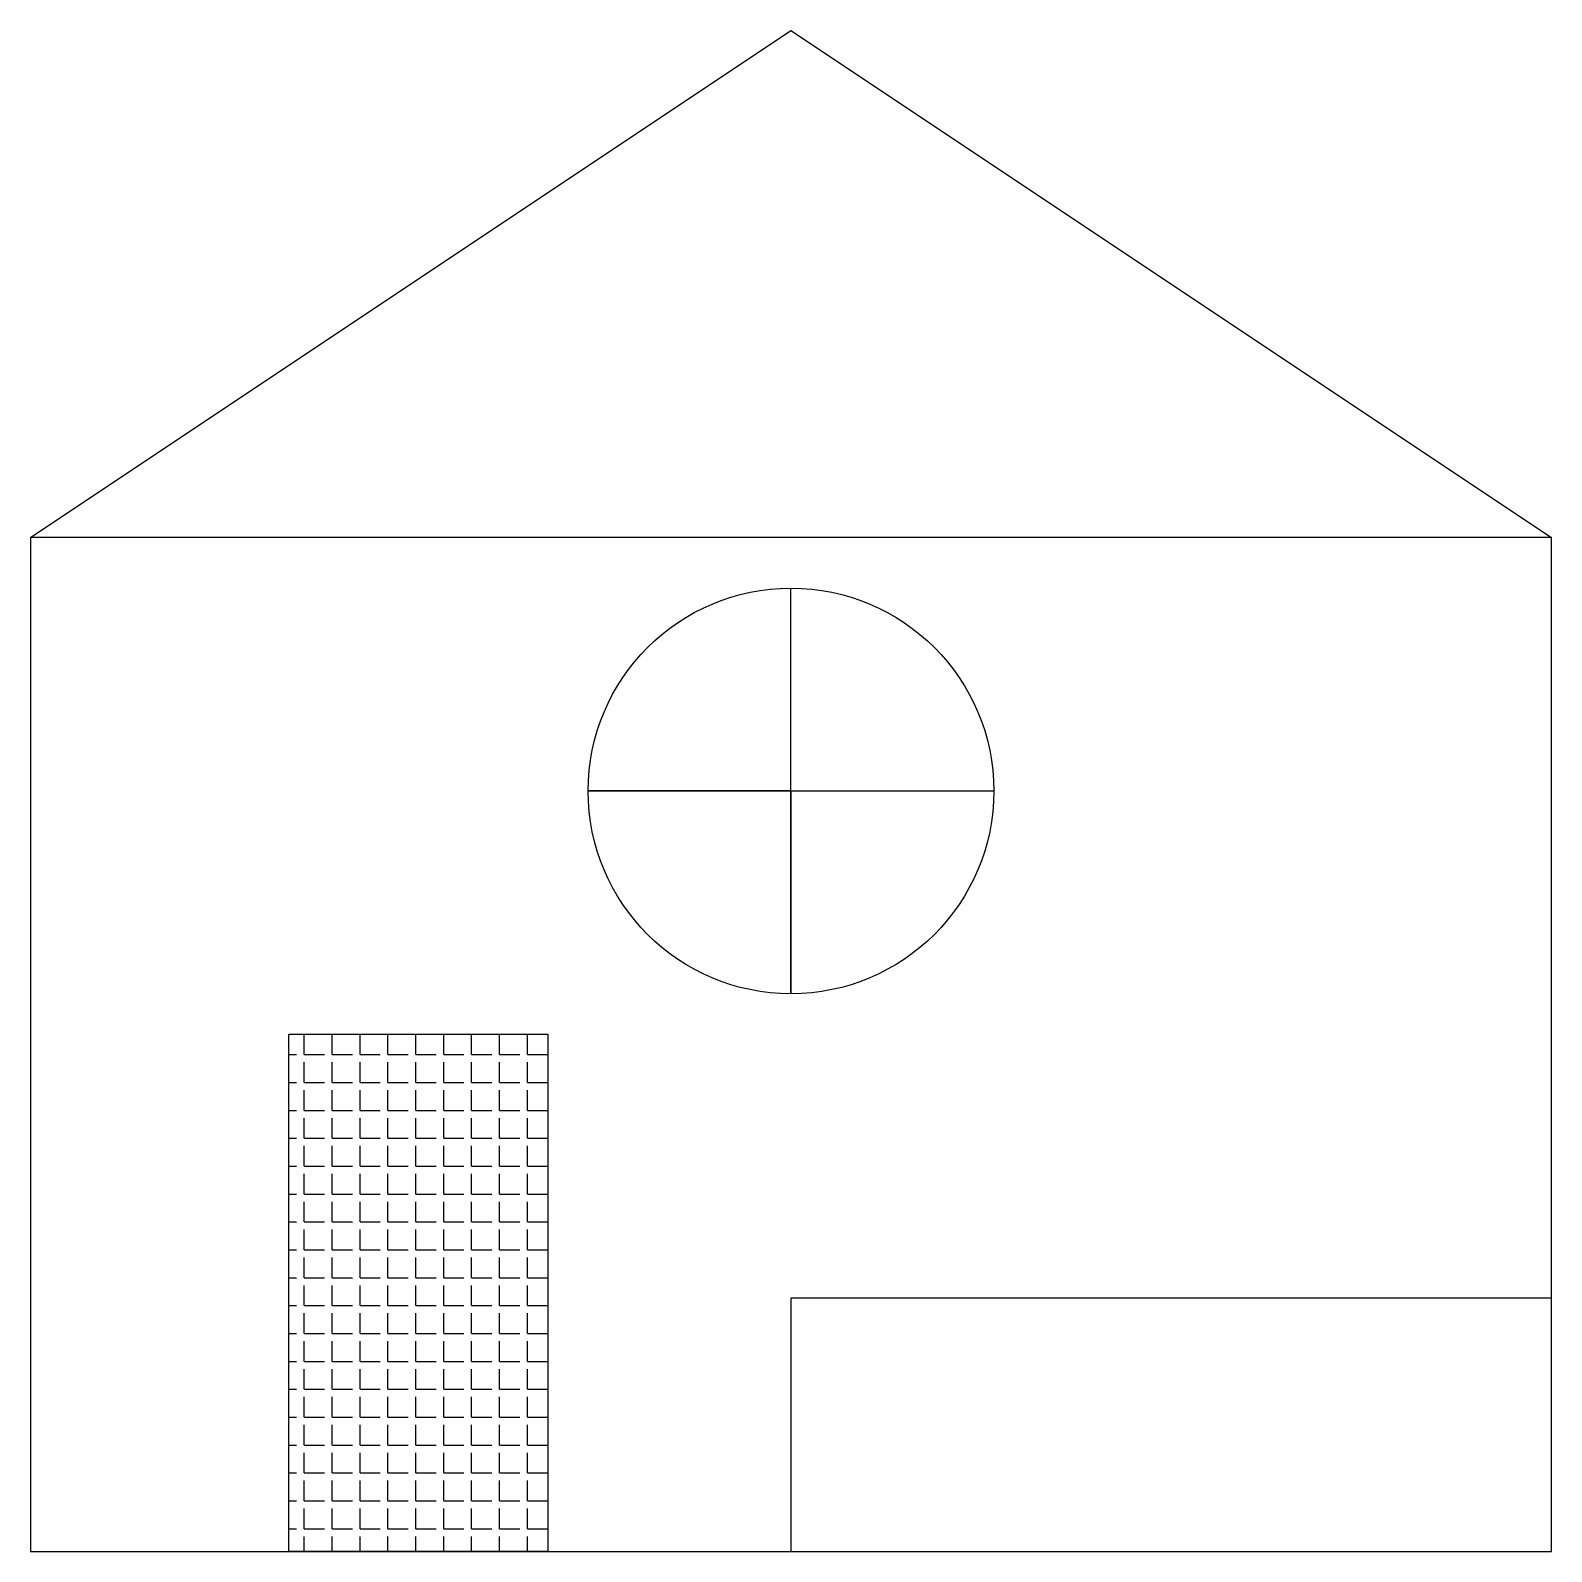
# Model space of a CAD drawing. Header units: inches. Extents: x 5 to 30.1, y -1.8 to 23.4.
import ezdxf

# ---------------------------------------------------------------- set-up
doc = ezdxf.new("R2010")
doc.units = ezdxf.units.IN
doc.header["$MEASUREMENT"] = 0

msp = doc.modelspace()

# ---------------------------------------------------------------- hatches: boundary and pattern name
h = msp.add_hatch()
h.set_pattern_fill('ANGLE', color=256, scale=1.676575)
h.set_pattern_definition([(0, (-3.38287, -10.1486), (0, 0.461058), [0.335315, -0.125743]), (90, (-3.38287, -10.1486), (-0.461058, 0), [0.335315, -0.125743])])
h.paths.add_polyline_path([(9.272, -1.766), (13.552, -1.766), (13.552, 6.79), (9.272, 6.79)])

# ---------------------------------------------------------------- linework, layer by layer
for p, q in [((5, 15), (17.574, 23.383)), ((17.574, 23.383), (30.149, 15)), ((17.574, 7.455), (17.574, 14.162)), ((17.574, 10.809), (14.221, 10.809)), ((14.221, 10.809), (20.927, 10.809)), ((17.574, 10.809), (17.574, 7.455)), ((9.272, 6.79), (13.552, 6.79)), ((9.272, -1.766), (9.272, 6.79)), ((13.552, 6.79), (13.552, -1.766)), ((13.552, -1.766), (9.272, -1.766))]:
    msp.add_line(p, q)
for points in [[(5, -1.766), (30.149, -1.766), (30.149, 15), (5, 15)], [(17.574, -1.766), (30.149, -1.766), (30.149, 2.426), (17.574, 2.426)]]:
    msp.add_lwpolyline(points, close=True)
msp.add_circle((17.574, 10.809), 3.353)

doc.saveas('drawing.dxf')
